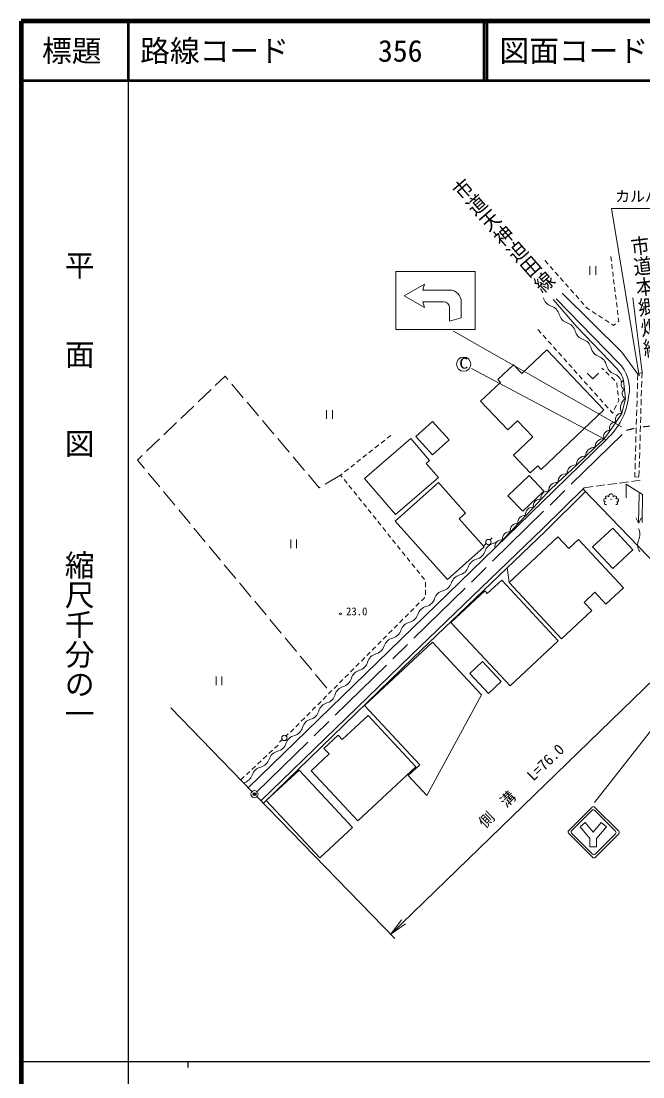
# Model space of a CAD drawing. Units: millimetres, scale not verified. Extents: x 40000 to 680000, y 20000 to 380000.
# Drawn here: x 40000 to 144472, y 202409 to 380000 of the extents above; entities that cross this region are included whole.
import ezdxf
from ezdxf.enums import TextEntityAlignment as Align

# ---------------------------------------------------------------- set-up
doc = ezdxf.new("R2010")
doc.units = ezdxf.units.MM
doc.header["$LTSCALE"] = 1000
doc.header["$PDMODE"] = 32
doc.header["$PDSIZE"] = 500
doc.linetypes.add('CHAIN', pattern=[18.5, 12, -1.5, 3.5, -1.5])
for name, color, linetype, lineweight in [('M-BGD', 7, 'Continuous', 13), ('M-BMK', 2, 'CHAIN', 13), ('M-TTL', 2, 'Continuous', 140), ('M-TTL-BAND', 7, 'Continuous', 25), ('M-TTL-LINE', 7, 'Continuous', 50), ('M-TTL-TXT', 7, 'Continuous', 13)]:
    doc.layers.add(name, color=color, linetype=linetype, lineweight=lineweight)
doc.layers.add('M-OTRS', color=6, linetype='Continuous')
doc.styles.add('@ＭＳ ゴシック', font='')
doc.styles.add('ＭＳ ゴシック', font='')
doc.styles.get('@ＭＳ ゴシック').set_extended_font_data('@MS Gothic')
doc.styles.get('ＭＳ ゴシック').set_extended_font_data('MS Gothic')

# ---------------------------------------------------------------- blocks, each defined once
blk = doc.blocks.new('ﾌﾟﾛｯﾄﾏｰｸ-02')
at = {"color": 1, "linetype": 'Continuous', "lineweight": 13}
blk.add_circle((0, 0), 0.5, dxfattribs=at)
blk = doc.blocks.new('open_arrow')
at = {"color": 0, "linetype": 'Continuous', "lineweight": -2}
blk.add_lwpolyline([(7.5, 1.25), (0, 0), (7.5, -1.25)], dxfattribs=at)

msp = doc.modelspace()

# ---------------------------------------------------------------- linework, layer by layer
at = {"layer": 'M-BGD'}
for p, q in [((143855, 320356), (139219, 348474)), ((139219, 348474), (180561, 348474)), ((128546, 339122), (128016, 339721)), ((139083, 340433), (139180, 339639)), ((116313, 328110), (116313, 337878)), ((129407, 338148), (128878, 338747)), ((130269, 337174), (129739, 337773)), ((135584, 338804), (135584, 337346)), ((136556, 338804), (136556, 337346)), ((139241, 339143), (139338, 338349)), ((139399, 337853), (139496, 337058)), ((104369, 333773), (107755, 335728)), ((107476, 334760), (107755, 335728)), ((131130, 336200), (130600, 336799)), ((131991, 335226), (131461, 335826)), ((139557, 336562), (139654, 335768)), ((111996, 334760), (107476, 334760)), ((130920, 334263), (140959, 324323)), ((132852, 334252), (132322, 334852)), ((133713, 333279), (133183, 333878)), ((139715, 335272), (139812, 334478)), ((139872, 333981), (139970, 333187)), ((107755, 331818), (104369, 333773)), ((107476, 332787), (111001, 332787)), ((107476, 332787), (107755, 331818)), ((113951, 330096), (113951, 332804)), ((129383, 333158), (133386, 328588)), ((129919, 333279), (140326, 322589)), ((134575, 332305), (134045, 332904)), ((140030, 332691), (140127, 331897)), ((142810, 333479), (144328, 320917)), ((111978, 331809), (111978, 330871)), ((111978, 330871), (111978, 329524)), ((135114, 331695), (134906, 331930)), ((135522, 331431), (135114, 331695)), ((136613, 330725), (135942, 331159)), ((137705, 330019), (137033, 330454)), ((140188, 331401), (140285, 330607)), ((113951, 330096), (111978, 329524)), ((133386, 328588), (140157, 321517)), ((138797, 329313), (138125, 329748)), ((139550, 328826), (139217, 329042)), ((139864, 329079), (139550, 328826)), ((140417, 329527), (140252, 329393)), ((140346, 330110), (140417, 329527)), ((140909, 311732), (112675, 327842)), ((126842, 328126), (127375, 327529)), ((127708, 327156), (128240, 326559)), ((128573, 326185), (129106, 325588)), ((129438, 325215), (129971, 324618)), ((128356, 324729), (124110, 320717)), ((128356, 324729), (137938, 314588)), ((130304, 324245), (130836, 323648)), ((131169, 323275), (131702, 322678)), ((140959, 324323), (143619, 320621)), ((115694, 321580), (138269, 309569)), ((120115, 319692), (122737, 322170)), ((122737, 322170), (124110, 320717)), ((132035, 322305), (132567, 321708)), ((137895, 321350), (137599, 321638)), ((74274, 320275), (72631, 318702)), ((74741, 319720), (74274, 320275)), ((120554, 319226), (120115, 319692)), ((132900, 321335), (133432, 320738)), ((133765, 320365), (134298, 319768)), ((135121, 320781), (136081, 319821)), ((136081, 319821), (137041, 320781)), ((138827, 320443), (138254, 321001)), ((139759, 319537), (139186, 320095)), ((143619, 320621), (143590, 319621)), ((144328, 320917), (143619, 320621)), ((144328, 320917), (144299, 319918)), ((71908, 318011), (69741, 315937)), ((77317, 316660), (75385, 318955)), ((120554, 319226), (117209, 316065)), ((134631, 319395), (135163, 318798)), ((135496, 318425), (136029, 317828)), ((140166, 318372), (140075, 319167)), ((141391, 318049), (141224, 319558)), ((141558, 316539), (141391, 318049)), ((143576, 319122), (143547, 318122)), ((144241, 317919), (144212, 316919)), ((144285, 319418), (144256, 318418)), ((136361, 317454), (136894, 316857)), ((137227, 316484), (137759, 315887)), ((140313, 317081), (140222, 317876)), ((140249, 315826), (140417, 316168)), ((140417, 316168), (140370, 316584)), ((140957, 314021), (141558, 316539)), ((143489, 316123), (143460, 315123)), ((143532, 317622), (143503, 316623)), ((144198, 316419), (144169, 315420)), ((69019, 315245), (66851, 313171)), ((79893, 313600), (77961, 315895)), ((91325, 314546), (91325, 313088)), ((92297, 314546), (92297, 313088)), ((117209, 316065), (121782, 311225)), ((137938, 314588), (127369, 304602)), ((138092, 315514), (138625, 314917)), ((138958, 314544), (139383, 314067)), ((139675, 314659), (140028, 315377)), ((143445, 314624), (143416, 313624)), ((144154, 314920), (144125, 313920)), ((82469, 310539), (80537, 312835)), ((106348, 310136), (109151, 312656)), ((111914, 309583), (109151, 312656)), ((121782, 311225), (123424, 312776)), ((125981, 310070), (123424, 312776)), ((138967, 311153), (139962, 312587)), ((139383, 314067), (139454, 314211)), ((139962, 312587), (140957, 314021)), ((143402, 313124), (143373, 312125)), ((144111, 313421), (144082, 312421)), ((66129, 312480), (63961, 310405)), ((137972, 309718), (138967, 311153)), ((143358, 311625), (143329, 310625)), ((144067, 311921), (144038, 310922)), ((63239, 309714), (61071, 307640)), ((85045, 307479), (83113, 309774)), ((97706, 303070), (105478, 309766)), ((100480, 309016), (101108, 309512)), ((101500, 309822), (102128, 310318)), ((105478, 309766), (108639, 306097)), ((106348, 310136), (109111, 307063)), ((111914, 309583), (109111, 307063)), ((125981, 310070), (122725, 306993)), ((129519, 300967), (138391, 309689)), ((136418, 308256), (137972, 309718)), ((143315, 310125), (143286, 309126)), ((144024, 310422), (143995, 309422)), ((98440, 307404), (99068, 307900)), ((99460, 308210), (100088, 308706)), ((134865, 306794), (136418, 308256)), ((143271, 308626), (143242, 307626)), ((143937, 307423), (143908, 306423)), ((143980, 308922), (143951, 307923)), ((60349, 306948), (59532, 306166)), ((59532, 306166), (60725, 304728)), ((87621, 304419), (85689, 306714)), ((95380, 304986), (96008, 305482)), ((96400, 305792), (97028, 306288)), ((97420, 306598), (98048, 307094)), ((108639, 306097), (108078, 305613)), ((110137, 303223), (108078, 305613)), ((122725, 306993), (125559, 303995)), ((133311, 305332), (134865, 306794)), ((143184, 305627), (143155, 304628)), ((143228, 307127), (143199, 306127)), ((143893, 305924), (143864, 304924)), ((61363, 303959), (63279, 301650)), ((93686, 303648), (93968, 303870)), ((94360, 304180), (94988, 304676)), ((125559, 303995), (126818, 305185)), ((127369, 304602), (126818, 305185)), ((130203, 302408), (131757, 303870)), ((131757, 303870), (133311, 305332)), ((143141, 304128), (143118, 303329)), ((143850, 304424), (143821, 303425)), ((90067, 301513), (88265, 303654)), ((93686, 303648), (91102, 302124)), ((93962, 303304), (93686, 303648)), ((94775, 302289), (94275, 302913)), ((97706, 303070), (102927, 297011)), ((102846, 295874), (110120, 302369)), ((102927, 297011), (110137, 303223)), ((110120, 302369), (114690, 297251)), ((121783, 300161), (125344, 303556)), ((127841, 300938), (125344, 303556)), ((128650, 300946), (130203, 302408)), ((136606, 301777), (138093, 301974)), ((138589, 302040), (140076, 302237)), ((140572, 302302), (142059, 302500)), ((141675, 299801), (141675, 302111)), ((141675, 302111), (144406, 300359)), ((142554, 302565), (144041, 302763)), ((143817, 303308), (143118, 303329)), ((63918, 300880), (65834, 298572)), ((90241, 301616), (90067, 301513)), ((95588, 301274), (95087, 301899)), ((96400, 300260), (95900, 300884)), ((119652, 291374), (129519, 300967)), ((121783, 300161), (124280, 297542)), ((127841, 300938), (124280, 297542)), ((127364, 299579), (128650, 300946)), ((127669, 294659), (134624, 301514)), ((128088, 294230), (134821, 300865)), ((156740, 278056), (134405, 301298)), ((134624, 301514), (136111, 301711)), ((143869, 300522), (143731, 295542)), ((144406, 300359), (144364, 295686)), ((97213, 299245), (96713, 299870)), ((98026, 298231), (97526, 298855)), ((126079, 298211), (127364, 299579)), ((66472, 297802), (68388, 295494)), ((98839, 297216), (98339, 297841)), ((99652, 296202), (99151, 296826)), ((113580, 296260), (114690, 297251)), ((123508, 295476), (124794, 296844)), ((124794, 296844), (126079, 298211)), ((100464, 295187), (99964, 295811)), ((102846, 295874), (111617, 286052)), ((117781, 291556), (113580, 296260)), ((122223, 294109), (123508, 295476)), ((143731, 295542), (143278, 296473)), ((143731, 295542), (144235, 296446)), ((69026, 294724), (70942, 292416)), ((101277, 294172), (100777, 294797)), ((102090, 293158), (101590, 293782)), ((105480, 273313), (127669, 294659)), ((105897, 272881), (128088, 294230)), ((119152, 293066), (118801, 292730)), ((120938, 292741), (122223, 294109)), ((121995, 285596), (130204, 293237)), ((132021, 291285), (130204, 293237)), ((139411, 294699), (136033, 291555)), ((172404, 294690), (136351, 248557)), ((139411, 294699), (142812, 291046)), ((71581, 291646), (73497, 289337)), ((78168, 251047), (119652, 291374)), ((85303, 292792), (85303, 291334)), ((86275, 292792), (86275, 291334)), ((102903, 292143), (102403, 292768)), ((103716, 291129), (103215, 291753)), ((117781, 291556), (111617, 286052)), ((118158, 292114), (117709, 291685)), ((119652, 291374), (120938, 292741)), ((133652, 292804), (132021, 291285)), ((133652, 292804), (141212, 284682)), ((139433, 287901), (136033, 291555)), ((104528, 290114), (104028, 290739)), ((105341, 289100), (104841, 289724)), ((139433, 287901), (142812, 291046)), ((74135, 288568), (76051, 286259)), ((106154, 288085), (105654, 288709)), ((121689, 288074), (121995, 285596)), ((106967, 287070), (106467, 287695)), ((107780, 286056), (107279, 286680)), ((120756, 285957), (118334, 283702)), ((130265, 275741), (120756, 285957)), ((76690, 285490), (78605, 283181)), ((107942, 284808), (107932, 285608)), ((107958, 283508), (107948, 284308)), ((117920, 284148), (112227, 278850)), ((118334, 283702), (117920, 284148)), ((130814, 276121), (121995, 285596)), ((138259, 281933), (141212, 284682)), ((79244, 282411), (81160, 280103)), ((107261, 282498), (107825, 283065)), ((136412, 283918), (134594, 282225)), ((138259, 281933), (136412, 283918)), ((105426, 280655), (105991, 281222)), ((106344, 281577), (106908, 282143)), ((130814, 276121), (135884, 280840)), ((134594, 282225), (135884, 280840)), ((81798, 279333), (83714, 277025)), ((103592, 278813), (104156, 279380)), ((104509, 279734), (105074, 280301)), ((122171, 268167), (112227, 278850)), ((101757, 276970), (102322, 277537)), ((102101, 226398), (156047, 278777)), ((102675, 277892), (103239, 278458)), ((84353, 276255), (86269, 273946)), ((109139, 275535), (97683, 264873)), ((99923, 275128), (100487, 275695)), ((100840, 276049), (101405, 276616)), ((117367, 266695), (109139, 275535)), ((122151, 268189), (130265, 275741)), ((98089, 273285), (98653, 273852)), ((99006, 274206), (99570, 274773)), ((80284, 248867), (105480, 273313)), ((80702, 248437), (105897, 272881)), ((86907, 273177), (88823, 270868)), ((96254, 271443), (96819, 272010)), ((97171, 272364), (97736, 272931)), ((115392, 270286), (117513, 272261)), ((117513, 272261), (120645, 268896)), ((89462, 270099), (91377, 267790)), ((94420, 269600), (94984, 270167)), ((95337, 270521), (95901, 271088)), ((115392, 270286), (118523, 266921)), ((72745, 269761), (72745, 268303)), ((73717, 269761), (73717, 268303)), ((92585, 267758), (93150, 268325)), ((93502, 268679), (94067, 269246)), ((118523, 266921), (120645, 268896)), ((90751, 265915), (91315, 266482)), ((91668, 266836), (92233, 267403)), ((108165, 249714), (117367, 266695)), ((88916, 264073), (89481, 264640)), ((89834, 264994), (90398, 265561)), ((106971, 254894), (97683, 264873)), ((78872, 250322), (65140, 264465)), ((87999, 263151), (88564, 263718)), ((93955, 259146), (98292, 263183)), ((98292, 263183), (106327, 254550)), ((86165, 261309), (86729, 261876)), ((87082, 262230), (87646, 262797)), ((84859, 260117), (84508, 259781)), ((85248, 260388), (85812, 260955)), ((90861, 257671), (93254, 259899)), ((93955, 259146), (93254, 259899)), ((82593, 257685), (83178, 258230)), ((83865, 259165), (83416, 258736)), ((90861, 257671), (91743, 256724)), ((80692, 255911), (81277, 256457)), ((81643, 256798), (82227, 257343)), ((88712, 253903), (91743, 256724)), ((78791, 254137), (79376, 254683)), ((79742, 255024), (80326, 255570)), ((86693, 254020), (81190, 248898)), ((86693, 254020), (95680, 244365)), ((106327, 254550), (96566, 245465)), ((105028, 253086), (106971, 254894)), ((76890, 252363), (77475, 252909)), ((77841, 253250), (78425, 253796)), ((96566, 245465), (88712, 253903)), ((105028, 253086), (108165, 249714)), ((102798, 225680), (79569, 249605)), ((81190, 248898), (90177, 239243)), ((131988, 243818), (135947, 247777)), ((132500, 243815), (135933, 247248)), ((136357, 247248), (139878, 243728)), ((136371, 247777), (140430, 243719)), ((133937, 244465), (134793, 245179)), ((134793, 245179), (136140, 243563)), ((137487, 245179), (136140, 243563)), ((138343, 244465), (137487, 245179)), ((95680, 244365), (90177, 239243)), ((136046, 239336), (131988, 243394)), ((136021, 239871), (132500, 243391)), ((135583, 242491), (133937, 244465)), ((139878, 243304), (136445, 239871)), ((136697, 242491), (138343, 244465)), ((140430, 243295), (136471, 239336))]:
    msp.add_line(p, q, dxfattribs=at)
for points in [[(116313, 337878), (102977, 337878), (102977, 328110), (116313, 328110)], [(135583, 242491), (135583, 241107), (136697, 241107), (136697, 242491)]]:
    msp.add_lwpolyline(points, dxfattribs=at)
for centre, radius in [((114363, 322293), 1200), ((139126, 299548), 38.4), ((118526, 292373), 450), ((84233, 259424), 450), ((79220, 249963), 600)]:
    msp.add_circle(centre, radius, dxfattribs=at)
for centre, radius, start, end in [((111996, 332804), 1956, 0, 90), ((111001, 331809), 978, 0, 90), ((129687, 333969), 2004, 194.72853, 252.57871), ((128487, 330145), 2004, 14.72853, 72.57871), ((132363, 331164), 2004, 194.72853, 252.57871), ((131163, 327339), 2004, 14.72853, 72.57871), ((135039, 328358), 2004, 194.72853, 252.57871), ((133839, 324534), 2004, 14.72853, 72.57871), ((137735, 325474), 2004, 192.41211, 250.26229), ((136381, 321702), 2004, 12.41211, 70.26229), ((140296, 322563), 2004, 192.41211, 250.26229), ((136927, 318488), 4428, 13.98264, 43.16992), ((136135, 318170), 6089, 347.33557, 46.51946), ((138942, 318791), 2004, 12.41211, 70.26229), ((141632, 318839), 826, 119.57067, 253.04022), ((141799, 317330), 826, 119.57067, 253.04022), ((130692, 318183), 11464, 312.18835, 353.24657), ((142644, 314950), 1926, 124.34958, 208.83123), ((139885, 311578), 1012, 85.63337, 204.86093), ((140880, 313012), 1012, 85.63337, 204.86093), ((138890, 310144), 1012, 85.63337, 204.86093), ((137804, 308341), 1388, 83.03076, 183.48504), ((136250, 306879), 1388, 83.03076, 183.48504), ((134696, 305417), 1388, 83.03076, 183.48504), ((131589, 302493), 1388, 83.03076, 183.48504), ((133142, 303955), 1388, 83.03076, 183.48504), ((130035, 301031), 1388, 83.03076, 183.48504), ((128466, 299831), 1130, 80.67389, 192.87541), ((138491, 299882), 285, 18.13012, 235.00005), ((139126, 300092), 383, 341.56506, 198.43499), ((139760, 299882), 285, 305.00005, 161.86992), ((127181, 298463), 1130, 80.67389, 192.87541), ((138164, 299415), 285, 55.00002, 271.86993), ((138256, 298902), 242, 110.00002, 290.00003), ((139995, 298902), 242, 250.00006, 69.99998), ((140087, 299415), 285, 268.13012, 125.00001), ((124610, 295728), 1130, 80.67389, 192.87541), ((125896, 297096), 1130, 80.67389, 192.87541), ((123325, 294361), 1130, 80.67389, 192.87541), ((122040, 292993), 1130, 80.67389, 192.87541), ((141982, 293661), 2004, 331.37719, 29.22737), ((119855, 290218), 2004, 104.32508, 162.17526), ((118864, 294101), 2004, 284.32508, 302.58853), ((120754, 291626), 1130, 80.67389, 192.87541), ((145584, 291913), 2004, 156.87144, 214.72162), ((117031, 287561), 2004, 104.32508, 162.17526), ((116040, 291445), 2004, 284.32508, 342.17526), ((113216, 288788), 2004, 284.32508, 342.17526), ((114207, 284905), 2004, 104.32508, 162.17526), ((111383, 282248), 2004, 104.32508, 162.17526), ((110392, 286132), 2004, 284.32508, 342.17526), ((107568, 283475), 2004, 284.32508, 342.17526), ((108559, 279592), 2004, 104.32508, 162.17526), ((105735, 276935), 2004, 104.32508, 162.17526), ((104744, 280819), 2004, 284.32508, 342.17526), ((101920, 278162), 2004, 284.32508, 342.17526), ((102911, 274279), 2004, 104.32508, 162.17526), ((100151, 271639), 2004, 106.20719, 164.05737), ((99096, 275505), 2004, 284.32508, 342.17526), ((96297, 272740), 2004, 286.20719, 344.05737), ((97416, 268891), 2004, 106.20719, 164.05737), ((93562, 269992), 2004, 286.20719, 344.05737), ((90827, 267244), 2004, 286.20719, 344.05737), ((94680, 266143), 2004, 106.20719, 164.05737), ((91945, 263396), 2004, 106.20719, 164.05737), ((88091, 264497), 2004, 286.20719, 344.05737), ((85356, 261749), 2004, 286.20719, 344.05737), ((89210, 260648), 2004, 106.20719, 164.05737), ((86407, 257881), 2004, 104.18683, 162.03701), ((82594, 259117), 2004, 284.18683, 342.03701), ((79763, 256468), 2004, 284.18683, 342.03701), ((83576, 255232), 2004, 104.18683, 162.03701), ((80746, 252582), 2004, 104.18683, 162.03701), ((76887, 253803), 2004, 284.18683, 342.03701), ((136145, 247036), 300, 45, 135), ((136159, 247565), 300, 45, 135), ((132200, 243606), 300, 135, 225), ((132712, 243603), 300, 135, 225), ((139666, 243516), 300, 315, 45), ((140217, 243507), 300, 315, 45), ((136233, 240083), 300, 225, 315), ((136259, 239548), 300, 225, 315)]:
    msp.add_arc(centre, radius, start, end, dxfattribs=at)
at = {"layer": 'M-BMK'}
msp.add_line((79577, 250313), (141703, 311155), dxfattribs=at)
msp.add_arc((147228, 291933), 20000, 49.13016, 106.03667, dxfattribs=at)
at = {"layer": 'M-OTRS'}
msp.add_point((79220, 249963), dxfattribs=at)
at = {"layer": 'M-TTL'}
for p, q in [((40000, 380000), (40000, 20000)), ((680000, 380000), (40000, 380000))]:
    msp.add_line(p, q, dxfattribs=at)
at = {"layer": 'M-TTL-BAND'}
for p, q in [((58000, 370000), (58000, 20000)), ((40000, 205000), (579000, 205000)), ((68000, 205000), (68000, 204000))]:
    msp.add_line(p, q, dxfattribs=at)
at = {"layer": 'M-TTL-LINE'}
for p, q in [((58000, 380000), (58000, 370000)), ((117750, 380000), (117750, 370000)), ((118250, 380000), (118250, 370000)), ((40000, 370000), (680000, 370000))]:
    msp.add_line(p, q, dxfattribs=at)

# ---------------------------------------------------------------- block references
at = {"layer": 'M-BGD', "xscale": 300, "yscale": 300}
msp.add_blockref('ﾌﾟﾛｯﾄﾏｰｸ-02', (93657, 280316), dxfattribs=at)
at = {"layer": 'M-BGD', "xscale": 400, "yscale": 400, "rotation": 44.2}
msp.add_blockref('open_arrow', (102101, 226398), dxfattribs=at)

# ---------------------------------------------------------------- texts
at = {"layer": 'M-BGD', "style": '@ＭＳ ゴシック', "width": 1.1}
for s, rotation, p in [('市道天神迫田線', 311.094, (119653, 342697)), ('市道本郷畑線', 276.889, (143174, 333439))]:
    msp.add_text(s, height=2303, rotation=rotation, dxfattribs=at).set_placement(p, align=Align.BOTTOM_CENTER)
at = {"layer": 'M-BGD', "style": 'ＭＳ ゴシック'}
for s, height, p in [('カルバート\u3000L=10.0\u3000W=0.7\u3000H=0.9', 1833, (159802, 349071)), ('23.0', 1320, (96387, 279658))]:
    msp.add_text(s, height=height, dxfattribs=at).set_placement(p, align=Align.BOTTOM_CENTER)
at = {"layer": 'M-BGD', "style": 'ＭＳ ゴシック', "width": 1.2}
msp.add_text('C', height=1833, dxfattribs=at).set_placement((113614, 320991), align=Align.BOTTOM_LEFT)
at = {"layer": 'M-BGD', "style": 'ＭＳ ゴシック'}
msp.add_text('L=76.0', height=1833, rotation=44.108, dxfattribs=at).set_placement((129138, 254269), align=Align.BOTTOM_CENTER)
msp.add_text('側\u3000溝', height=1833, rotation=44.108, dxfattribs=at).set_placement((118307, 243748), align=Align.BOTTOM_LEFT)
at = {"layer": 'M-TTL-BAND', "style": '@ＭＳ ゴシック'}
for s, p in [('平\u3000\u3000面\u3000\u3000図', (49777, 306475)), ('縮尺千分の一', (49777, 261030))]:
    msp.add_text(s, height=3666, rotation=270, dxfattribs=at).set_placement(p, align=Align.MIDDLE_RIGHT)
at = {"layer": 'M-TTL-TXT', "style": 'ＭＳ ゴシック'}
msp.add_text('標題', height=3666, dxfattribs=at).set_placement((48500, 375000), align=Align.MIDDLE_CENTER)
for s, p in [('路線コード      356', (60000, 375000)), ('図面コード      3-0', (120380, 375000))]:
    msp.add_text(s, height=3666, dxfattribs=at).set_placement(p, align=Align.MIDDLE_LEFT)

doc.saveas('drawing.dxf')
